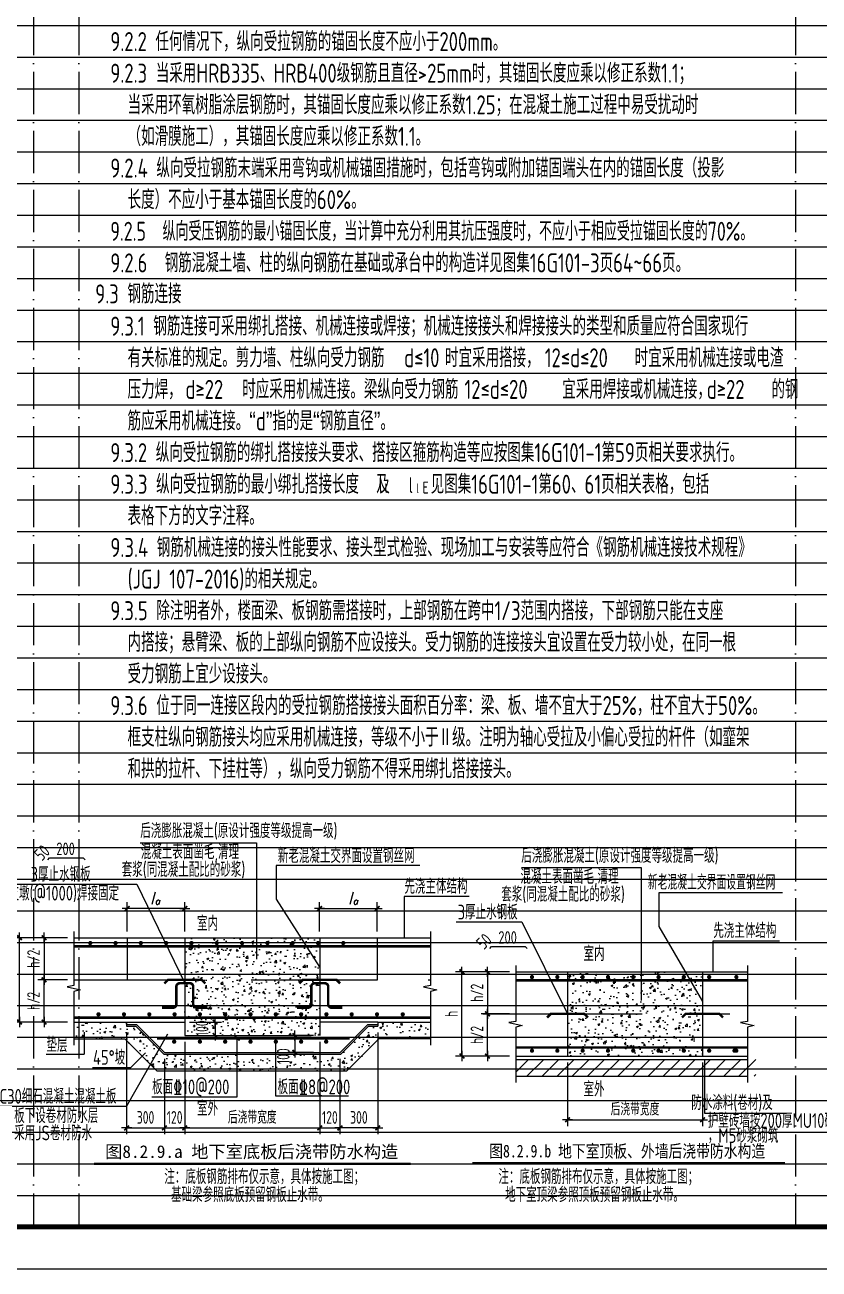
# Model space of a CAD drawing. Extents: x -655480 to 203344, y -294099 to 287156.
# Drawn here: x -587528 to -568696, y 166782 to 196295 of the extents above; entities that cross this region are included whole.
import ezdxf
from ezdxf.enums import TextEntityAlignment as Align

# ---------------------------------------------------------------- set-up
doc = ezdxf.new("R2010")
doc.units = 0
doc.header["$LTSCALE"] = 1000
for name, pattern in [('D1', [14, 10, -2, 0, -2]), ('D3轴线点划线', [18.5, 12, -3, 0.5, -3]), ('H3普通虚线', [4.2, 3, -1.2])]:
    doc.linetypes.add(name, pattern=pattern)
doc.layers.get('0').update_dxf_attribs({"linetype": 'CONTINUOUS'})
doc.layers.get('DEFPOINTS').update_dxf_attribs({"linetype": 'CONTINUOUS'})
for name, color, linetype in [('C-SHET-TTLB', 11, 'CONTINUOUS'), ('S-DETL-AXIS', 8, 'D3轴线点划线'), ('S-DETL-DIM', 151, 'CONTINUOUS'), ('S-DETL-HATCH', 253, 'CONTINUOUS'), ('S-DETL-LINE1', 2, 'CONTINUOUS'), ('S-DETL-RBAR', 1, 'CONTINUOUS'), ('S-DETL-TEXT', 7, 'CONTINUOUS')]:
    doc.layers.add(name, color=color, linetype=linetype)
doc.layers.add('S-1-TEXT', color=7, linetype='CONTINUOUS', lineweight=18)
doc.layers.add('S-1-修改', color=23, linetype='CONTINUOUS', lineweight=18)
doc.styles.add('ita', font='italic.shx', dxfattribs={"width": 0.9, "bigfont": 'tssdchn.shx'})
doc.styles.add('TS', font='tssdeng.shx', dxfattribs={"width": 0.7, "bigfont": 'tssdchn.shx'})
doc.styles.add('华文行楷', font='tssdeng.shx', dxfattribs={"width": 0.75, "height": 350, "bigfont": 'hztxt.shx'})
doc.styles.add('黑体', font='simhei.ttf')
doc.dimstyles.new('DIM25', dxfattribs={"dimtxt": 300, "dimasz": 0.8, "dimexe": 150, "dimexo": 150, "dimgap": 100, "dimtad": 1, "dimdec": 0, "dimlfac": 0.25, "dimrnd": 1, "dimzin": 0, "dimdsep": 46, "dimtxsty": 'TS', "dimblk": '_DIMX', "dimcen": 0, "dimclrd": 256, "dimclre": 256, "dimclrt": 43, "dimadec": 1, "dimazin": 0, "dimtfac": 1, "dimtdec": 0, "dimtix": 1, "dimtmove": 2, "dimatfit": 3, "dimldrblk": 'ARCHTICK', "dimfxl": 1, "dimtolj": 1, "dimtzin": 1, "dimarcsym": 0})
pattern_1 = [(50, (-2235059.15, 40239.1), (455.46167, -39.84771), [47.625, -523.875]), (355, (-2235059.15, 40239.1), (-88.10706, 477.64161), [38.1, -419.1]), (100.451, (-2235021.2, 40235.8), (367.35625, 437.79172), [40.475, -445.225]), (46.1842, (-2235059.15, 40366.1), (677.6976, -105.10582), [71.4375, -785.8125]), (96.6356, (-2235002.7, 40357.36), (593.51059, 618.5639), [60.7125, -667.8375]), (351.184, (-2235059.15, 40366.1), (593.5115, 618.5628), [57.15, -628.65]), (21, (-2234995.65, 40334.37), (379.0372, -255.6638), [47.625, -523.875]), (326, (-2234995.65, 40334.37), (154.50507, 460.46992), [38.1, -419.1]), (71.4514, (-2234964.06, 40313.06), (533.54123, 204.80714), [40.475, -445.225]), (37.5, (-2235059.15, 40239.12), (7.721508, 211.387597), [0, -414.02, 0, -425.45, 0, -420.6875]), (7.5, (-2235059.15, 40239.12), (167.049156, 250.451437), [0, -242.57, 0, -404.495, 0, -160.3375]), (327.5, (-2235200.75, 40239.12), (338.976488, -14.32186), [0, -158.75, 0, -495.3, 0, -657.225]), (317.5, (-2235264.25, 40239.12), (370.322953, 63.56623), [0, -206.375, 0, -328.93, 0, -466.725])]

# ---------------------------------------------------------------- blocks, each defined once
blk = doc.blocks.new('_DIMX')
blk.add_line((-150, 0), (150, 0))
at = {"const_width": 50}
blk.add_lwpolyline([(-70, -70), (70, 70)], dxfattribs=at)
blk = doc.blocks.new('*D452')
at = {"layer": 'DEFPOINTS', "color": 0, "transparency": 16777216}
for p in [(-577165, 173836), (-575890, 173836), (-575890, 171836)]:
    blk.add_point(p, dxfattribs=at)
at = {"layer": 'S-DETL-DIM', "lineweight": -2, "transparency": 16777216}
for p, q in [((-576040, 173836), (-577315, 173836)), ((-577165, 171837), (-577165, 173835)), ((-576040, 171836), (-577315, 171836))]:
    blk.add_line(p, q, dxfattribs=at)
at = {"layer": 'S-DETL-DIM', "lineweight": -2, "transparency": 16777216, "xscale": 0.8, "yscale": 0.8, "zscale": 0.8}
for p, rotation in [((-577165, 173836), 90), ((-577165, 171836), 270)]:
    blk.add_blockref('_DIMX', p, dxfattribs=dict(at, rotation=rotation))
at = {"layer": 'S-DETL-DIM', "color": 43, "transparency": 16777216, "insert": (-577415, 172836), "char_height": 300, "attachment_point": 5, "rotation": 90, "style": 'TS'}
blk.add_mtext('\\A1;h', dxfattribs=at)
blk = doc.blocks.new('_ArchTick')
at = {"color": 0, "linetype": 'ByBlock', "const_width": 0.15}
blk.add_lwpolyline([(-0.5, -0.5), (0.5, 0.5)], dxfattribs=at)
blk = doc.blocks.new('*D453')
at = {"layer": 'DEFPOINTS', "color": 0, "transparency": 16777216}
for p in [(-574661, 171836), (-571461, 171836), (-571461, 170325)]:
    blk.add_point(p, dxfattribs=at)
at = {"layer": 'S-DETL-DIM', "lineweight": -2, "transparency": 16777216}
for p, q in [((-574661, 171686), (-574661, 170175)), ((-571461, 171686), (-571461, 170175)), ((-574660, 170325), (-571462, 170325))]:
    blk.add_line(p, q, dxfattribs=at)
at = {"layer": 'S-DETL-DIM', "lineweight": -2, "transparency": 16777216, "xscale": 0.8, "yscale": 0.8, "zscale": 0.8, "rotation": 180}
blk.add_blockref('_DIMX', (-574661, 170325), dxfattribs=at)
at = {"layer": 'S-DETL-DIM', "lineweight": -2, "transparency": 16777216, "xscale": 0.8, "yscale": 0.8, "zscale": 0.8}
blk.add_blockref('_DIMX', (-571461, 170325), dxfattribs=at)
at = {"layer": 'S-DETL-DIM', "color": 43, "transparency": 16777216, "insert": (-573061, 170575), "char_height": 300, "attachment_point": 5, "style": 'TS'}
blk.add_mtext('\\A1;后浇带宽度', dxfattribs=at)
blk = doc.blocks.new('*D454')
at = {"layer": 'DEFPOINTS', "color": 0, "transparency": 16777216}
for p in [(-575890, 173836), (-576559, 172836), (-575890, 172836)]:
    blk.add_point(p, dxfattribs=at)
at = {"layer": 'S-DETL-DIM', "lineweight": -2, "transparency": 16777216}
for p, q in [((-576040, 173836), (-576709, 173836)), ((-576559, 173835), (-576559, 172837)), ((-576040, 172836), (-576709, 172836))]:
    blk.add_line(p, q, dxfattribs=at)
at = {"layer": 'S-DETL-DIM', "lineweight": -2, "transparency": 16777216, "xscale": 0.8, "yscale": 0.8, "zscale": 0.8}
for p, rotation in [((-576559, 173836), 90), ((-576559, 172836), 270)]:
    blk.add_blockref('_DIMX', p, dxfattribs=dict(at, rotation=rotation))
at = {"layer": 'S-DETL-DIM', "color": 43, "transparency": 16777216, "insert": (-576809, 173336), "char_height": 300, "attachment_point": 5, "rotation": 90, "style": 'TS'}
blk.add_mtext('\\A1;h/2', dxfattribs=at)
blk = doc.blocks.new('*D455')
at = {"layer": 'DEFPOINTS', "color": 0, "transparency": 16777216}
for p in [(-576559, 172836), (-575890, 172836), (-575890, 171836)]:
    blk.add_point(p, dxfattribs=at)
at = {"layer": 'S-DETL-DIM', "lineweight": -2, "transparency": 16777216}
for p, q in [((-576040, 172836), (-576709, 172836)), ((-576559, 171837), (-576559, 172835)), ((-576040, 171836), (-576709, 171836))]:
    blk.add_line(p, q, dxfattribs=at)
at = {"layer": 'S-DETL-DIM', "lineweight": -2, "transparency": 16777216, "xscale": 0.8, "yscale": 0.8, "zscale": 0.8}
for p, rotation in [((-576559, 172836), 90), ((-576559, 171836), 270)]:
    blk.add_blockref('_DIMX', p, dxfattribs=dict(at, rotation=rotation))
at = {"layer": 'S-DETL-DIM', "color": 43, "transparency": 16777216, "insert": (-576809, 172336), "char_height": 300, "attachment_point": 5, "rotation": 90, "style": 'TS'}
blk.add_mtext('\\A1;h/2', dxfattribs=at)
blk = doc.blocks.new('*D456')
at = {"layer": 'DEFPOINTS', "color": 0, "transparency": 16777216}
for p in [(-579159, 172543), (-580058, 171923), (-580058, 170131)]:
    blk.add_point(p, dxfattribs=at)
at = {"layer": 'S-DETL-DIM', "lineweight": -2, "transparency": 16777216}
for p, q in [((-579159, 172393), (-579159, 169981)), ((-580058, 171773), (-580058, 169981)), ((-579160, 170131), (-580057, 170131))]:
    blk.add_line(p, q, dxfattribs=at)
at = {"layer": 'S-DETL-DIM', "lineweight": -2, "transparency": 16777216, "xscale": 0.8, "yscale": 0.8, "zscale": 0.8, "rotation": 180}
blk.add_blockref('_DIMX', (-580058, 170131), dxfattribs=at)
at = {"layer": 'S-DETL-DIM', "lineweight": -2, "transparency": 16777216, "xscale": 0.8, "yscale": 0.8, "zscale": 0.8}
blk.add_blockref('_DIMX', (-579159, 170131), dxfattribs=at)
at = {"layer": 'S-DETL-DIM', "color": 43, "transparency": 16777216, "insert": (-579608, 170381), "char_height": 300, "attachment_point": 5, "style": 'TS'}
blk.add_mtext('\\A1;300', dxfattribs=at)
blk = doc.blocks.new('*D457')
at = {"layer": 'DEFPOINTS', "color": 0, "transparency": 16777216}
for p in [(-579174, 175338), (-580542, 174643), (-579174, 174643)]:
    blk.add_point(p, dxfattribs=at)
at = {"layer": 'S-DETL-DIM', "lineweight": -2, "transparency": 16777216}
for p, q in [((-580542, 174793), (-580542, 175488)), ((-580541, 175338), (-579175, 175338)), ((-579174, 174793), (-579174, 175488))]:
    blk.add_line(p, q, dxfattribs=at)
at = {"layer": 'S-DETL-DIM', "lineweight": -2, "transparency": 16777216, "xscale": 0.8, "yscale": 0.8, "zscale": 0.8, "rotation": 180}
blk.add_blockref('_DIMX', (-580542, 175338), dxfattribs=at)
at = {"layer": 'S-DETL-DIM', "lineweight": -2, "transparency": 16777216, "xscale": 0.8, "yscale": 0.8, "zscale": 0.8}
blk.add_blockref('_DIMX', (-579174, 175338), dxfattribs=at)
blk = doc.blocks.new('*D458')
at = {"layer": 'DEFPOINTS', "color": 0, "transparency": 16777216}
for p in [(-585116, 172543), (-584218, 171923), (-584218, 170131)]:
    blk.add_point(p, dxfattribs=at)
at = {"layer": 'S-DETL-DIM', "lineweight": -2, "transparency": 16777216}
for p, q in [((-585116, 172393), (-585116, 169981)), ((-584218, 171773), (-584218, 169981)), ((-585116, 170131), (-584219, 170131))]:
    blk.add_line(p, q, dxfattribs=at)
at = {"layer": 'S-DETL-DIM', "lineweight": -2, "transparency": 16777216, "xscale": 0.8, "yscale": 0.8, "zscale": 0.8, "rotation": 180}
blk.add_blockref('_DIMX', (-585116, 170131), dxfattribs=at)
at = {"layer": 'S-DETL-DIM', "lineweight": -2, "transparency": 16777216, "xscale": 0.8, "yscale": 0.8, "zscale": 0.8}
blk.add_blockref('_DIMX', (-584218, 170131), dxfattribs=at)
at = {"layer": 'S-DETL-DIM', "color": 43, "transparency": 16777216, "insert": (-584667, 170381), "char_height": 300, "attachment_point": 5, "style": 'TS'}
blk.add_mtext('\\A1;300', dxfattribs=at)
blk = doc.blocks.new('*D459')
at = {"layer": 'DEFPOINTS', "color": 0, "transparency": 16777216}
for p in [(-583736, 172643), (-583736, 172323), (-583016, 172323)]:
    blk.add_point(p, dxfattribs=at)
at = {"layer": 'S-DETL-DIM', "lineweight": -2, "transparency": 16777216}
for p, q in [((-583586, 172643), (-582866, 172643)), ((-583016, 172642), (-583016, 172324)), ((-583586, 172323), (-582866, 172323))]:
    blk.add_line(p, q, dxfattribs=at)
at = {"layer": 'S-DETL-DIM', "lineweight": -2, "transparency": 16777216, "xscale": 0.8, "yscale": 0.8, "zscale": 0.8}
for p, rotation in [((-583016, 172643), 90), ((-583016, 172323), 270)]:
    blk.add_blockref('_DIMX', p, dxfattribs=dict(at, rotation=rotation))
at = {"layer": 'S-DETL-DIM', "color": 43, "transparency": 16777216, "insert": (-583326, 172494), "char_height": 300, "attachment_point": 5, "rotation": 90, "style": 'TS'}
blk.add_mtext('\\A1;100', dxfattribs=at)
blk = doc.blocks.new('*D460')
at = {"layer": 'DEFPOINTS', "color": 0, "transparency": 16777216}
for p in [(-587655, 174643), (-586365, 174643), (-586365, 172643)]:
    blk.add_point(p, dxfattribs=at)
at = {"layer": 'S-DETL-DIM', "lineweight": -2, "transparency": 16777216}
for p, q in [((-586515, 174643), (-587805, 174643)), ((-587655, 172644), (-587655, 174642)), ((-586515, 172643), (-587805, 172643))]:
    blk.add_line(p, q, dxfattribs=at)
at = {"layer": 'S-DETL-DIM', "lineweight": -2, "transparency": 16777216, "xscale": 0.8, "yscale": 0.8, "zscale": 0.8}
for p, rotation in [((-587655, 174643), 90), ((-587655, 172643), 270)]:
    blk.add_blockref('_DIMX', p, dxfattribs=dict(at, rotation=rotation))
at = {"layer": 'S-DETL-DIM', "color": 43, "transparency": 16777216, "insert": (-587905, 173643), "char_height": 300, "attachment_point": 5, "rotation": 90, "style": 'TS'}
blk.add_mtext('\\A1;底板厚h', dxfattribs=at)
blk = doc.blocks.new('*D461')
at = {"layer": 'DEFPOINTS', "color": 0, "transparency": 16777216}
for p in [(-583736, 172323), (-580536, 172323), (-580536, 170131)]:
    blk.add_point(p, dxfattribs=at)
at = {"layer": 'S-DETL-DIM', "lineweight": -2, "transparency": 16777216}
for p, q in [((-583736, 172173), (-583736, 169981)), ((-580536, 172173), (-580536, 169981)), ((-583736, 170131), (-580537, 170131))]:
    blk.add_line(p, q, dxfattribs=at)
at = {"layer": 'S-DETL-DIM', "lineweight": -2, "transparency": 16777216, "xscale": 0.8, "yscale": 0.8, "zscale": 0.8, "rotation": 180}
blk.add_blockref('_DIMX', (-583736, 170131), dxfattribs=at)
at = {"layer": 'S-DETL-DIM', "lineweight": -2, "transparency": 16777216, "xscale": 0.8, "yscale": 0.8, "zscale": 0.8}
blk.add_blockref('_DIMX', (-580536, 170131), dxfattribs=at)
at = {"layer": 'S-DETL-DIM', "color": 43, "transparency": 16777216, "insert": (-582136, 170381), "char_height": 300, "attachment_point": 5, "style": 'TS'}
blk.add_mtext('\\A1;后浇带宽度', dxfattribs=at)
blk = doc.blocks.new('*D462')
at = {"layer": 'DEFPOINTS', "color": 0, "transparency": 16777216}
for p in [(-586365, 174643), (-587074, 173643), (-586365, 173643)]:
    blk.add_point(p, dxfattribs=at)
at = {"layer": 'S-DETL-DIM', "lineweight": -2, "transparency": 16777216}
for p, q in [((-586515, 174643), (-587224, 174643)), ((-587074, 174642), (-587074, 173644)), ((-586515, 173643), (-587224, 173643))]:
    blk.add_line(p, q, dxfattribs=at)
at = {"layer": 'S-DETL-DIM', "lineweight": -2, "transparency": 16777216, "xscale": 0.8, "yscale": 0.8, "zscale": 0.8}
for p, rotation in [((-587074, 174643), 90), ((-587074, 173643), 270)]:
    blk.add_blockref('_DIMX', p, dxfattribs=dict(at, rotation=rotation))
at = {"layer": 'S-DETL-DIM', "color": 43, "transparency": 16777216, "insert": (-587324, 174143), "char_height": 300, "attachment_point": 5, "rotation": 90, "style": 'TS'}
blk.add_mtext('\\A1;h/2', dxfattribs=at)
blk = doc.blocks.new('*D463')
at = {"layer": 'DEFPOINTS', "color": 0, "transparency": 16777216}
for p in [(-587074, 173643), (-586365, 173643), (-586365, 172643)]:
    blk.add_point(p, dxfattribs=at)
at = {"layer": 'S-DETL-DIM', "lineweight": -2, "transparency": 16777216}
for p, q in [((-586515, 173643), (-587224, 173643)), ((-587074, 172644), (-587074, 173642)), ((-586515, 172643), (-587224, 172643))]:
    blk.add_line(p, q, dxfattribs=at)
at = {"layer": 'S-DETL-DIM', "lineweight": -2, "transparency": 16777216, "xscale": 0.8, "yscale": 0.8, "zscale": 0.8}
for p, rotation in [((-587074, 173643), 90), ((-587074, 172643), 270)]:
    blk.add_blockref('_DIMX', p, dxfattribs=dict(at, rotation=rotation))
at = {"layer": 'S-DETL-DIM', "color": 43, "transparency": 16777216, "insert": (-587324, 173143), "char_height": 300, "attachment_point": 5, "rotation": 90, "style": 'TS'}
blk.add_mtext('\\A1;h/2', dxfattribs=at)
blk = doc.blocks.new('*D464')
at = {"layer": 'DEFPOINTS', "color": 0, "transparency": 16777216}
for p in [(-585104, 175338), (-585104, 174643), (-583736, 174643)]:
    blk.add_point(p, dxfattribs=at)
at = {"layer": 'S-DETL-DIM', "lineweight": -2, "transparency": 16777216}
for p, q in [((-585104, 174793), (-585104, 175488)), ((-583737, 175338), (-585103, 175338)), ((-583736, 174793), (-583736, 175488))]:
    blk.add_line(p, q, dxfattribs=at)
at = {"layer": 'S-DETL-DIM', "lineweight": -2, "transparency": 16777216, "xscale": 0.8, "yscale": 0.8, "zscale": 0.8, "rotation": 180}
blk.add_blockref('_DIMX', (-585104, 175338), dxfattribs=at)
at = {"layer": 'S-DETL-DIM', "lineweight": -2, "transparency": 16777216, "xscale": 0.8, "yscale": 0.8, "zscale": 0.8}
blk.add_blockref('_DIMX', (-583736, 175338), dxfattribs=at)
blk = doc.blocks.new('*D470')
at = {"layer": 'DEFPOINTS', "color": 0, "transparency": 16777216}
for p in [(-580536, 172323), (-581126, 171923), (-580536, 171923)]:
    blk.add_point(p, dxfattribs=at)
at = {"layer": 'S-DETL-DIM', "lineweight": -2, "transparency": 16777216}
for p, q in [((-580686, 172323), (-581276, 172323)), ((-581126, 172322), (-581126, 171924)), ((-580686, 171923), (-581276, 171923))]:
    blk.add_line(p, q, dxfattribs=at)
at = {"layer": 'S-DETL-DIM', "lineweight": -2, "transparency": 16777216, "xscale": 0.8, "yscale": 0.8, "zscale": 0.8}
for p, rotation in [((-581126, 172323), 90), ((-581126, 171923), 270)]:
    blk.add_blockref('_DIMX', p, dxfattribs=dict(at, rotation=rotation))
at = {"layer": 'S-DETL-DIM', "color": 43, "transparency": 16777216, "insert": (-581401, 171833), "char_height": 300, "attachment_point": 5, "rotation": 90, "style": 'TS'}
blk.add_mtext('\\A1;100', dxfattribs=at)
blk = doc.blocks.new('*D465')
at = {"layer": 'DEFPOINTS', "color": 0, "transparency": 16777216}
for p in [(-584218, 171483), (-583736, 171483), (-583736, 170131)]:
    blk.add_point(p, dxfattribs=at)
at = {"layer": 'S-DETL-DIM', "lineweight": -2, "transparency": 16777216}
for p, q in [((-584218, 171333), (-584218, 169981)), ((-583736, 171333), (-583736, 169981)), ((-584219, 170131), (-584220, 170131)), ((-584218, 170131), (-583736, 170131)), ((-583736, 170131), (-583735, 170131))]:
    blk.add_line(p, q, dxfattribs=at)
at = {"layer": 'S-DETL-DIM', "lineweight": -2, "transparency": 16777216, "xscale": 0.8, "yscale": 0.8, "zscale": 0.8}
blk.add_blockref('_DIMX', (-584218, 170131), dxfattribs=at)
at = {"layer": 'S-DETL-DIM', "lineweight": -2, "transparency": 16777216, "xscale": 0.8, "yscale": 0.8, "zscale": 0.8, "rotation": 180}
blk.add_blockref('_DIMX', (-583736, 170131), dxfattribs=at)
at = {"layer": 'S-DETL-DIM', "color": 43, "transparency": 16777216, "insert": (-583977, 170381), "char_height": 300, "attachment_point": 5, "style": 'TS'}
blk.add_mtext('\\A1;120', dxfattribs=at)
blk = doc.blocks.new('*D466')
at = {"layer": 'DEFPOINTS', "color": 0, "transparency": 16777216}
for p in [(-580536, 171483), (-580058, 171483), (-580058, 170131)]:
    blk.add_point(p, dxfattribs=at)
at = {"layer": 'S-DETL-DIM', "lineweight": -2, "transparency": 16777216}
for p, q in [((-580536, 171333), (-580536, 169981)), ((-580058, 171333), (-580058, 169981)), ((-580537, 170131), (-580538, 170131)), ((-580536, 170131), (-580058, 170131)), ((-580057, 170131), (-580056, 170131))]:
    blk.add_line(p, q, dxfattribs=at)
at = {"layer": 'S-DETL-DIM', "lineweight": -2, "transparency": 16777216, "xscale": 0.8, "yscale": 0.8, "zscale": 0.8}
blk.add_blockref('_DIMX', (-580536, 170131), dxfattribs=at)
at = {"layer": 'S-DETL-DIM', "lineweight": -2, "transparency": 16777216, "xscale": 0.8, "yscale": 0.8, "zscale": 0.8, "rotation": 180}
blk.add_blockref('_DIMX', (-580058, 170131), dxfattribs=at)
at = {"layer": 'S-DETL-DIM', "color": 43, "transparency": 16777216, "insert": (-580297, 170381), "char_height": 300, "attachment_point": 5, "style": 'TS'}
blk.add_mtext('\\A1;120', dxfattribs=at)

msp = doc.modelspace()

# ---------------------------------------------------------------- hatches: boundary and pattern name
at = {"layer": 'S-DETL-HATCH'}
h = msp.add_hatch(dxfattribs=at)
h.set_pattern_fill('AR-CONC', color=256, scale=2.5, style=0)
h.set_pattern_definition(pattern_1)
h.paths.add_polyline_path([(-582488.88, 174523.07), (-582488.88, 174643.07), (-583736.36, 174643.07), (-583736.36, 174523.07)])
h.paths.add_polyline_path([(-582488.88, 174383.07), (-582488.88, 174523.07), (-583736.36, 174523.07), (-583736.36, 174383.07)])
h.paths.add_polyline_path([(-583353.14, 174462.25, -1), (-583403.14, 174462.25, -1)], flags=16)
h.paths.add_polyline_path([(-582803.14, 174462.25, -1), (-582753.14, 174462.25, -1)], flags=16)
h.paths.add_polyline_path([(-582488.88, 174643.07), (-582488.88, 174523.07), (-580876.6, 174523.07), (-580946.24, 174643.07)])
h.paths.add_polyline_path([(-580795.34, 174383.07), (-580876.6, 174523.07), (-582488.88, 174523.07), (-582488.88, 174383.07)])
h.paths.add_polyline_path([(-582153.14, 174462.25, -1), (-582203.14, 174462.25, -1)], flags=16)
h.paths.add_polyline_path([(-581603.14, 174462.25, -1), (-581553.14, 174462.25, -1)], flags=16)
h.paths.add_polyline_path([(-581003.14, 174462.25, -1), (-580953.14, 174462.25, -1)], flags=16)
h.paths.add_polyline_path([(-580536.36, 174523.07), (-580536.36, 174643.07), (-580946.24, 174643.07), (-580876.6, 174523.07)])
h.paths.add_polyline_path([(-580536.36, 174383.07), (-580536.36, 174523.07), (-580876.6, 174523.07), (-580795.34, 174383.07)])
h.paths.add_polyline_path([(-580795.34, 174383.07), (-580536.36, 173936.85), (-580536.36, 174383.07)], flags=16)
h.paths.add_polyline_path([(-580795.34, 174383.07), (-583736.36, 174383.07), (-583736.36, 173643.07), (-580536.36, 173643.07), (-580536.36, 173936.85)])
h.paths.add_polyline_path([(-583736.36, 173643.07), (-583736.36, 172903.07), (-580536.36, 172903.07), (-580536.36, 173643.07)])
h.paths.add_polyline_path([(-580536.36, 172763.07), (-580536.36, 172903.07), (-583736.36, 172903.07), (-583736.36, 172763.07)])
h.paths.add_polyline_path([(-582803.14, 172826.36, -1), (-582753.14, 172826.36, -1)], flags=16)
h.paths.add_polyline_path([(-583353.14, 172826.36, -1), (-583403.14, 172826.36, -1)], flags=16)
h.paths.add_polyline_path([(-582203.14, 172826.36, -1), (-582153.14, 172826.36, -1)], flags=16)
h.paths.add_polyline_path([(-581603.14, 172826.36, -1), (-581553.14, 172826.36, -1)], flags=16)
h.paths.add_polyline_path([(-581003.14, 172826.36, -1), (-580953.14, 172826.36, -1)], flags=16)
h.paths.add_polyline_path([(-580536.36, 172323.07), (-580536.36, 172763.07), (-583736.36, 172763.07), (-583736.36, 172323.07)])
h = msp.add_hatch(dxfattribs=at)
h.set_pattern_fill('AR-CONC', color=256, scale=2.5, style=0)
h.set_pattern_definition([(50, (-2238786.62, 40110.36), (455.46167, -39.84771), [47.625, -523.875]), (355, (-2238786.6, 40110.36), (-88.10706, 477.64161), [38.1, -419.1]), (100.451, (-2238748.67, 40107.04), (367.35625, 437.79172), [40.475, -445.225]), (46.1842, (-2238786.6, 40237.36), (677.6976, -105.10582), [71.4375, -785.8125]), (96.6356, (-2238730.15, 40228.6), (593.51059, 618.5639), [60.7125, -667.8375]), (351.184, (-2238786.6, 40237.36), (593.5115, 618.5628), [57.15, -628.65]), (21, (-2238723.12, 40205.6), (379.0372, -255.6638), [47.625, -523.875]), (326, (-2238723.1, 40205.6), (154.50507, 460.46992), [38.1, -419.1]), (71.4514, (-2238691.54, 40184.3), (533.54123, 204.80714), [40.475, -445.225]), (37.5, (-2238786.62, 40110.36), (7.721508, 211.387597), [0, -414.02, 0, -425.45, 0, -420.6875]), (7.5, (-2238786.62, 40110.36), (167.049156, 250.451437), [0, -242.57, 0, -404.495, 0, -160.3375]), (327.5, (-2238928.23, 40110.36), (338.976488, -14.32186), [0, -158.75, 0, -495.3, 0, -657.225]), (317.5, (-2238991.73, 40110.36), (370.322953, 63.56623), [0, -206.375, 0, -328.93, 0, -466.725])])
h.paths.add_polyline_path([(-574600.93, 172956.22), (-574600.93, 172836.22), (-571520.93, 172836.22), (-571520.93, 172956.22), (-571460.93, 172956.22), (-571460.93, 173576.22), (-574660.93, 173576.22), (-574660.93, 172956.22)])
h.paths.add_polyline_path([(-574600.93, 172836.22), (-574600.93, 172716.22), (-574660.93, 172716.22), (-574660.93, 172096.22), (-571460.93, 172096.22), (-571460.93, 172716.22), (-571520.93, 172716.22), (-571520.93, 172836.22)])
h.paths.add_polyline_path([(-571460.93, 171956.22), (-571460.93, 172096.22), (-574660.93, 172096.22), (-574660.93, 171956.22)])
h.paths.add_polyline_path([(-573727.71, 172019.52, -1), (-573677.71, 172019.52, -1)], flags=16)
h.paths.add_polyline_path([(-574277.71, 172019.52, -1), (-574327.71, 172019.52, -1)], flags=16)
h.paths.add_polyline_path([(-573127.71, 172019.52, -1), (-573077.71, 172019.52, -1)], flags=16)
h.paths.add_polyline_path([(-572527.71, 172019.52, -1), (-572477.71, 172019.52, -1)], flags=16)
h.paths.add_polyline_path([(-571927.71, 172019.52, -1), (-571877.71, 172019.52, -1)], flags=16)
h.paths.add_polyline_path([(-574660.93, 171956.22), (-574660.93, 171836.22), (-571460.93, 171836.22), (-571460.93, 171956.22)])
h.paths.add_polyline_path([(-574660.93, 173716.22), (-574660.93, 173576.22), (-571460.93, 173576.22), (-571460.93, 173716.22)])
h.paths.add_polyline_path([(-573077.71, 173655.41, -1), (-573127.71, 173655.41, -1)], flags=16)
h.paths.add_polyline_path([(-572527.71, 173655.41, -1), (-572477.71, 173655.41, -1)], flags=16)
h.paths.add_polyline_path([(-573677.71, 173655.41, -1), (-573727.71, 173655.41, -1)], flags=16)
h.paths.add_polyline_path([(-571927.71, 173655.41, -1), (-571877.71, 173655.41, -1)], flags=16)
h.paths.add_polyline_path([(-574277.71, 173655.41, -1), (-574327.71, 173655.41, -1)], flags=16)
h.paths.add_polyline_path([(-571460.93, 173716.22), (-571460.93, 173836.22), (-574660.93, 173836.22), (-574660.93, 173716.22)])
h = msp.add_hatch(dxfattribs=at)
h.set_pattern_fill('AR-CONC', color=256, scale=2.5, style=0)
h.set_pattern_definition(pattern_1)
h.paths.add_polyline_path([(-584708.45, 171791.16), (-584456.87, 172105.26), (-584894.67, 172543.07), (-585116.36, 172543.07), (-585116.36, 172643.07), (-586364.69, 172643.07), (-586364.69, 172243.07), (-585160.36, 172243.07)])
h.paths.add_polyline_path([(-584234.67, 171883.07), (-584456.87, 172105.26), (-584708.45, 171791.16), (-584400.36, 171483.07), (-579892.36, 171483.07), (-579132.36, 172243.07), (-577913.26, 172243.07), (-577913.26, 172643.07), (-579158.73, 172643.07), (-579158.73, 172543.07), (-579378.04, 172543.07), (-580038.04, 171883.07)])
h = msp.add_hatch(dxfattribs=at)
h.set_pattern_fill('ANSI31', color=256, scale=80, style=0)
h.set_pattern_definition([(45, (-1646226.85, 308419), (-179.60512, 179.60512), [])])
h.paths.add_polyline_path([(-570192.18, 171356.22), (-570192.18, 171756.22), (-575159.49, 171756.22), (-575344.14, 171356.22)])
h.paths.add_polyline_path([(-575890.26, 171756.22), (-575890.26, 171356.22), (-575344.14, 171356.22), (-575159.49, 171756.22)])

# ---------------------------------------------------------------- linework, layer by layer
at = {"layer": 'C-SHET-TTLB'}
msp.add_lwpolyline([(-541407.71, 226182.28), (-541407.71, 166782.28), (-625507.71, 166782.28), (-625507.71, 226182.28)], close=True, dxfattribs=at)
at = {"layer": 'C-SHET-TTLB', "const_width": 120}
msp.add_lwpolyline([(-623667.71, 225182.28), (-542407.71, 225182.28), (-542407.71, 167782.28), (-623667.71, 167782.28)], close=True, dxfattribs=at)
at = {"layer": 'DEFPOINTS', "color": 252, "linetype": 'D1', "ltscale": 0.1}
for p, q in [((-587323.71, 221782.28), (-587323.71, 167782.28)), ((-586251.71, 221782.28), (-586251.71, 167782.28)), ((-569251.71, 221782.28), (-569251.71, 167782.28))]:
    msp.add_line(p, q, dxfattribs=at)
at = {"layer": 'DEFPOINTS', "color": 252}
for p, q in [((-623667.71, 196282.28), (-549407.71, 196282.28)), ((-623667.71, 195532.28), (-549407.71, 195532.28)), ((-623667.71, 194782.28), (-549407.71, 194782.28)), ((-623667.71, 194032.28), (-549407.71, 194032.28)), ((-623667.71, 193282.28), (-549407.71, 193282.28)), ((-623667.71, 192532.28), (-549407.71, 192532.28)), ((-623667.71, 191782.28), (-549407.71, 191782.28)), ((-623667.71, 191032.28), (-549407.71, 191032.28)), ((-623667.71, 190282.28), (-549407.71, 190282.28)), ((-623667.71, 189532.28), (-549407.71, 189532.28)), ((-623667.71, 188782.28), (-549407.71, 188782.28)), ((-623667.71, 188032.28), (-549407.71, 188032.28)), ((-623667.71, 187282.28), (-549407.71, 187282.28)), ((-623667.71, 186532.28), (-549407.71, 186532.28)), ((-623667.71, 185782.28), (-549407.71, 185782.28)), ((-623667.71, 185032.28), (-549407.71, 185032.28)), ((-623667.71, 184282.28), (-549407.71, 184282.28)), ((-623667.71, 183532.28), (-549407.71, 183532.28)), ((-623667.71, 182782.28), (-549407.71, 182782.28)), ((-623667.71, 182032.28), (-549407.71, 182032.28)), ((-623667.71, 181282.28), (-549407.71, 181282.28)), ((-623667.71, 180532.28), (-549407.71, 180532.28)), ((-623667.71, 179782.28), (-549407.71, 179782.28)), ((-623667.71, 179032.28), (-549407.71, 179032.28)), ((-623667.71, 178282.28), (-549407.71, 178282.28)), ((-623667.71, 177532.28), (-549407.71, 177532.28)), ((-623667.71, 176782.28), (-549407.71, 176782.28)), ((-623667.71, 176032.28), (-549407.71, 176032.28)), ((-623667.71, 175282.28), (-549407.71, 175282.28)), ((-623667.71, 174532.28), (-549407.71, 174532.28)), ((-623667.71, 173782.28), (-549407.71, 173782.28)), ((-623667.71, 173032.28), (-549407.71, 173032.28)), ((-623667.71, 172282.28), (-549407.71, 172282.28)), ((-623667.71, 171532.28), (-549407.71, 171532.28)), ((-623667.71, 170782.28), (-549407.71, 170782.28)), ((-623667.71, 170032.28), (-549407.71, 170032.28)), ((-623667.71, 169282.28), (-549407.71, 169282.28)), ((-623667.71, 168532.28), (-549407.71, 168532.28))]:
    msp.add_line(p, q, dxfattribs=at)
at = {"layer": 'S-DETL-AXIS', "linetype": 'H3普通虚线'}
for p, q in [((-585104.21, 174643.07), (-585104.21, 173643.07)), ((-583736.36, 174643.07), (-583736.36, 172323.07)), ((-580536.36, 174643.07), (-580536.36, 172323.07)), ((-579173.73, 174643.07), (-579173.73, 173643.07)), ((-574660.93, 173836.22), (-574660.93, 171836.22)), ((-571460.93, 173836.22), (-571460.93, 171836.22)), ((-586364.69, 173643.07), (-577913.26, 173643.07)), ((-575890.26, 172836.22), (-570815.28, 172836.22)), ((-585116.36, 172643.07), (-583736.36, 172643.07)), ((-579158.73, 172643.07), (-580536.36, 172643.07)), ((-583736.36, 172323.07), (-580536.36, 172323.07))]:
    msp.add_line(p, q, dxfattribs=at)
at = {"layer": 'S-DETL-DIM'}
for p, q in [((-586364.69, 174793.07), (-586364.69, 173506.14)), ((-577913.26, 174793.07), (-577913.26, 173506.14)), ((-575890.26, 173986.22), (-575890.26, 172659.3)), ((-570394.79, 173986.22), (-570394.79, 172659.3)), ((-586364.69, 173506.14), (-586527.69, 173479.14)), ((-586527.69, 173479.14), (-586208.87, 173406.99)), ((-586208.87, 173406.99), (-586364.69, 173370.1)), ((-586364.69, 173370.1), (-586364.69, 172093.07)), ((-577913.26, 173506.14), (-578076.25, 173479.14)), ((-578076.25, 173479.14), (-577757.43, 173406.99)), ((-577757.43, 173406.99), (-577913.26, 173370.1)), ((-577913.26, 173370.1), (-577913.26, 172093.07)), ((-576670.61, 172836.22), (-575890.26, 172836.22)), ((-575890.26, 172659.3), (-576053.26, 172632.3)), ((-570394.79, 172659.3), (-570557.79, 172632.3)), ((-576053.26, 172632.3), (-575734.44, 172560.14)), ((-575734.44, 172560.14), (-575890.26, 172523.25)), ((-575890.26, 172523.25), (-575890.26, 171206.22)), ((-570557.79, 172632.3), (-570238.97, 172560.14)), ((-570238.97, 172560.14), (-570394.79, 172523.25)), ((-570394.79, 172523.25), (-570394.79, 171206.22))]:
    msp.add_line(p, q, dxfattribs=at)
at = {"layer": 'S-DETL-LINE1'}
for p, q in [((-586364.69, 174643.07), (-577913.26, 174643.07)), ((-575890.26, 173836.22), (-570394.79, 173836.22)), ((-586364.69, 172643.07), (-585116.36, 172643.07)), ((-585116.36, 172643.07), (-585116.36, 172543.07)), ((-585116.36, 172583.07), (-584878.1, 172583.07)), ((-585116.36, 172543.07), (-584894.67, 172543.07)), ((-584894.67, 172543.07), (-584234.67, 171883.07)), ((-584878.1, 172583.07), (-584218.1, 171923.07)), ((-579394.61, 172583.07), (-580054.61, 171923.07)), ((-579378.04, 172543.07), (-580038.04, 171883.07)), ((-579394.61, 172583.07), (-579158.73, 172583.07)), ((-579378.04, 172543.07), (-579158.73, 172543.07)), ((-579158.73, 172643.07), (-579158.73, 172543.07)), ((-579158.73, 172643.07), (-577913.26, 172643.07)), ((-586364.69, 172243.07), (-585160.36, 172243.07)), ((-585160.36, 172243.07), (-584400.36, 171483.07)), ((-579132.36, 172243.07), (-579892.36, 171483.07)), ((-577913.26, 172243.07), (-579132.36, 172243.07)), ((-584234.67, 171883.07), (-580038.04, 171883.07)), ((-584218.1, 171923.07), (-580054.61, 171923.07)), ((-575890.26, 171836.22), (-570394.79, 171836.22)), ((-584400.36, 171483.07), (-579892.36, 171483.07)), ((-575890.26, 171756.22), (-570394.79, 171756.22)), ((-575890.26, 171356.22), (-570394.79, 171356.22))]:
    msp.add_line(p, q, dxfattribs=at)
at = {"layer": 'S-DETL-RBAR', "color": 1}
for points in [[(-586987.46, 176492.93), (-586945.03, 176535.35), (-586145.03, 176535.35), (-586102.61, 176492.93)], [(-576506.27, 174390.41), (-576463.84, 174432.84), (-575663.84, 174432.84), (-575621.42, 174390.41)]]:
    msp.add_lwpolyline(points, dxfattribs=at)
at = {"layer": 'S-DETL-RBAR', "color": 1, "const_width": 60}
for points in [[(-586364.69, 174438.92), (-577913.26, 174438.92)], [(-584221.21, 173558.21), (-584136.36, 173643.07), (-583336.36, 173643.07), (-583251.5, 173558.21)], [(-583856.36, 173563.34), (-583616.36, 173563.34)], [(-581021.21, 173558.21), (-580936.36, 173643.07), (-580136.36, 173643.07), (-580051.5, 173558.21)], [(-580656.36, 173563.34), (-580416.36, 173563.34)], [(-575890.26, 173632.07), (-570394.79, 173632.07)], [(-583936.36, 173483.34), (-583936.36, 173063.07)], [(-583536.36, 173483.34), (-583536.36, 173063.07)], [(-580736.36, 173483.34), (-580736.36, 173063.07)], [(-580336.36, 173483.34), (-580336.36, 173063.07)], [(-584273.67, 172983.07), (-584016.36, 172983.07)], [(-583199.05, 172983.07), (-583456.36, 172983.07)], [(-581073.67, 172983.07), (-580816.36, 172983.07)], [(-579999.05, 172983.07), (-580256.36, 172983.07)], [(-586364.69, 172747.22), (-577913.26, 172747.22)], [(-575145.78, 172751.37), (-575060.93, 172836.22), (-574260.93, 172836.22), (-574176.07, 172751.37)], [(-571945.78, 172751.37), (-571860.93, 172836.22), (-571060.93, 172836.22), (-570976.07, 172751.37)], [(-584398.18, 172257.77), (-579824.65, 172257.77)], [(-575890.26, 172040.37), (-570394.79, 172040.37)]]:
    msp.add_lwpolyline(points, dxfattribs=at)
at = {"layer": 'S-DETL-RBAR', "color": 1, "const_width": 50}
for points in [[(-586003.14, 174516.36, 1), (-585953.14, 174516.36, 1)], [(-585403.14, 174516.36, 1), (-585353.14, 174516.36, 1)], [(-584803.14, 174516.36, 1), (-584753.14, 174516.36, 1)], [(-584203.14, 174516.36, 1), (-584153.14, 174516.36, 1)], [(-583603.14, 174516.36, 1), (-583553.14, 174516.36, 1)], [(-583003.14, 174516.36, 1), (-582953.14, 174516.36, 1)], [(-582403.14, 174516.36, 1), (-582353.14, 174516.36, 1)], [(-581803.14, 174516.36, 1), (-581753.14, 174516.36, 1)], [(-581203.14, 174516.36, 1), (-581153.14, 174516.36, 1)], [(-580603.14, 174516.36, 1), (-580553.14, 174516.36, 1)], [(-580003.14, 174516.36, 1), (-579953.14, 174516.36, 1)], [(-575528.71, 173709.52, 1), (-575478.71, 173709.52, 1)], [(-574927.71, 173709.52, 1), (-574877.71, 173709.52, 1)], [(-574327.71, 173709.52, 1), (-574277.71, 173709.52, 1)], [(-573727.71, 173709.52, 1), (-573677.71, 173709.52, 1)], [(-573127.71, 173709.52, 1), (-573077.71, 173709.52, 1)], [(-572527.71, 173709.52, 1), (-572477.71, 173709.52, 1)], [(-571927.71, 173709.52, 1), (-571877.71, 173709.52, 1)], [(-571327.71, 173709.52, 1), (-571277.71, 173709.52, 1)], [(-570682.07, 173709.52, 1), (-570632.07, 173709.52, 1)], [(-585808.4, 172826.36, 1), (-585758.4, 172826.36, 1)], [(-585203.14, 172826.36, 1), (-585153.14, 172826.36, 1)], [(-584603.14, 172826.36, 1), (-584553.14, 172826.36, 1)], [(-584003.14, 172826.36, 1), (-583953.14, 172826.36, 1)], [(-583403.14, 172826.36, 1), (-583353.14, 172826.36, 1)], [(-582803.14, 172826.36, 1), (-582753.14, 172826.36, 1)], [(-582203.14, 172826.36, 1), (-582153.14, 172826.36, 1)], [(-581603.14, 172826.36, 1), (-581553.14, 172826.36, 1)], [(-581003.14, 172826.36, 1), (-580953.14, 172826.36, 1)], [(-580403.14, 172826.36, 1), (-580353.14, 172826.36, 1)], [(-579803.14, 172826.36, 1), (-579753.14, 172826.36, 1)], [(-579203.14, 172826.36, 1), (-579153.14, 172826.36, 1)], [(-578593.46, 172826.36, 1), (-578543.46, 172826.36, 1)], [(-584012.42, 172177.08, 1), (-583962.42, 172177.08, 1)], [(-583403.14, 172177.08, 1), (-583353.14, 172177.08, 1)], [(-582803.14, 172177.08, 1), (-582753.14, 172177.08, 1)], [(-582203.14, 172177.08, 1), (-582153.14, 172177.08, 1)], [(-581603.14, 172177.08, 1), (-581553.14, 172177.08, 1)], [(-581003.14, 172177.08, 1), (-580953.14, 172177.08, 1)], [(-580409.09, 172177.08, 1), (-580359.09, 172177.08, 1)], [(-575528.71, 171962.92, -1), (-575478.71, 171962.92, -1)], [(-574927.71, 171962.92, -1), (-574877.71, 171962.92, -1)], [(-574327.71, 171962.92, -1), (-574277.71, 171962.92, -1)], [(-573727.71, 171962.92, -1), (-573677.71, 171962.92, -1)], [(-573127.71, 171962.92, -1), (-573077.71, 171962.92, -1)], [(-572527.71, 171962.92, -1), (-572477.71, 171962.92, -1)], [(-571927.71, 171962.92, -1), (-571877.71, 171962.92, -1)], [(-571327.71, 171962.92, -1), (-571277.71, 171962.92, -1)], [(-570727.71, 171962.92, -1), (-570677.71, 171962.92, -1)], [(-570682.07, 171962.92, -1), (-570632.07, 171962.92, -1)]]:
    msp.add_lwpolyline(points, format="xyb", close=True, dxfattribs=at)
at = {"layer": 'S-DETL-RBAR', "color": 1, "const_width": 60}
for points in [[(-583856.36, 173563.34, 0.41421356), (-583936.36, 173483.34)], [(-583536.36, 173483.34, 0.41421356), (-583616.36, 173563.34)], [(-580656.36, 173563.34, 0.41421356), (-580736.36, 173483.34)], [(-580336.36, 173483.34, 0.41421356), (-580416.36, 173563.34)], [(-584016.36, 172983.07, 0.41421356), (-583936.36, 173063.07)], [(-583536.36, 173063.07, 0.41421356), (-583456.36, 172983.07)], [(-580816.36, 172983.07, 0.41421356), (-580736.36, 173063.07)], [(-580336.36, 173063.07, 0.41421356), (-580256.36, 172983.07)]]:
    msp.add_lwpolyline(points, format="xyb", dxfattribs=at)
at = {"layer": 'S-DETL-TEXT'}
for p, q in [((-584796.77, 176893.38), (-582035.53, 176893.38)), ((-582035.53, 176893.38), (-582035.53, 174132.31)), ((-581568.83, 176354.57), (-581568.83, 175555.2)), ((-578160.11, 176354.57), (-581568.83, 176354.57)), ((-575755.11, 176306.45), (-572913.09, 176306.45)), ((-572913.09, 176306.45), (-572913.09, 173156.72)), ((-588359.42, 175915.61), (-584875.95, 175915.61)), ((-584875.95, 175915.61), (-583736.36, 173563.34)), ((-578537.06, 175624.22), (-578537.06, 174643.07)), ((-576996.86, 175624.22), (-578537.06, 175624.22)), ((-572493.4, 175708.27), (-572493.4, 174908.9)), ((-569560.81, 175708.27), (-572493.4, 175708.27)), ((-581568.83, 175555.2), (-580536.36, 173936.85)), ((-577302.08, 175017.18), (-575740.98, 175017.18)), ((-575740.98, 175017.18), (-574660.93, 172836.22)), ((-572493.4, 174908.9), (-571460.93, 173130.01)), ((-571216.4, 174559.73), (-571216.4, 173836.22)), ((-569637.73, 174559.73), (-571216.4, 174559.73)), ((-586121.31, 172403.05), (-586121.31, 171884.33)), ((-585116.36, 170640.35), (-584141.91, 172362.98)), ((-582493.74, 170872.32), (-582493.74, 172257.77)), ((-581578.66, 170881.83), (-581578.66, 172176.35)), ((-587026.37, 171884.33), (-586121.31, 171884.33)), ((-585013.09, 171562.21), (-584666.29, 171909)), ((-585923.14, 171562.21), (-585013.09, 171562.21)), ((-571405.8, 170474.89), (-571405.8, 171756.22)), ((-579854.77, 170881.83), (-581578.66, 170881.83)), ((-585115.73, 170640.35), (-588157.97, 170640.35)), ((-584515.51, 170872.32), (-582493.74, 170872.32)), ((-569468.02, 170474.89), (-571405.8, 170474.89))]:
    msp.add_line(p, q, dxfattribs=at)
for points, const_width in [([(-582549.74, 172313.77), (-582437.74, 172201.77)], 40), ([(-585891.44, 169280.34), (-578381.27, 169280.34)], 60), ([(-576917.21, 169293.11), (-569501.83, 169293.11)], 60)]:
    msp.add_lwpolyline(points, dxfattribs=dict(at, const_width=const_width))

# ---------------------------------------------------------------- texts
at = {"layer": 'S-1-TEXT'}
for s, height, style, width, p in [('9.2.2 任何情况下，纵向受拉钢筋的锚固长度不应小于200mm。\x8f', 450, 'TS', 0.75, (-585502.65, 195674.71)), ('9.2.3 当采用HRB335、HRB400级钢筋且直径>25mm时，其锚固长度应乘以修正系数1.1；\x8f', 450, 'TS', 0.75, (-585502.65, 194924.71)), ('  当采用环氧树脂涂层钢筋时，其锚固长度应乘以修正系数1.25；在混凝土施工过程中易受扰动时', 450, 'TS', 0.75, (-585502.65, 194174.71)), ('  （如滑膜施工），其锚固长度应乘以修正系数1.1。', 450, 'TS', 0.75, (-585502.65, 193424.71)), ('9.2.4 纵向受拉钢筋末端采用弯钩或机械锚固措施时，包括弯钩或附加锚固端头在内的锚固长度（投影\x8f', 450, 'TS', 0.75, (-585502.65, 192674.71)), ('  长度）不应小于基本锚固长度的60%%%。', 450, 'TS', 0.75, (-585502.65, 191924.71)), ('9.2.5  纵向受压钢筋的最小锚固长度，当计算中充分利用其抗压强度时，不应小于相应受拉锚固长度的70%%%。 ', 450, 'TS', 0.72, (-585502.65, 191174.71)), ('9.2.6  钢筋混凝土墙、柱的纵向钢筋在基础或承台中的构造详见图集16G101-3页64~66页。', 450, 'TS', 0.75, (-585502.65, 190424.71)), ('9.3 钢筋连接', 450, 'TS', 0.75, (-585860.44, 189689.88)), ('9.3.1 钢筋连接可采用绑扎搭接、机械连接或焊接；机械连接接头和焊接接头的类型和质量应符合国家现行\x8f', 450, 'TS', 0.75, (-585502.65, 188924.71)), ('  有关标准的规定。剪力墙、柱纵向受力钢筋       时宜采用搭接，           时宜采用机械连接或电渣', 450, 'TS', 0.75, (-585502.65, 188174.71)), ('  压力焊，       时应采用机械连接。梁纵向受力钢筋            宜采用焊接或机械连接，       的钢', 450, 'TS', 0.75, (-585502.65, 187424.71)), ('  筋应采用机械连接。“d”指的是“钢筋直径”。', 450, 'TS', 0.75, (-585502.65, 186674.71)), ('9.3.2 纵向受拉钢筋的绑扎搭接接头要求、搭接区箍筋构造等应按图集16G101-1第59页相关要求执行。\x8f', 450, 'TS', 0.75, (-585502.65, 185924.71)), ('9.3.3 纵向受拉钢筋的最小绑扎搭接长度  及', 450, 'TS', 0.75, (-585500.82, 185174.71)), ('见图集16G101-1第60、61页相关表格，包括', 450, 'TS', 0.75, (-577905.58, 185174.71)), ('l', 375, '华文行楷', 0.75, (-579137.4, 185190.41)), ('l', 225, '华文行楷', 0.75, (-578995.26, 185193.48)), ('l', 375, '华文行楷', 0.75, (-578428.26, 185190.41)), ('l', 225, '华文行楷', 0.75, (-578247.76, 185193.48)), ('E', 281.25, 'TS', 0.75, (-578098.72, 185178.6)), ('  表格下方的文字注释。', 450, 'TS', 0.75, (-585502.65, 184424.71)), ('9.3.4 钢筋机械连接的接头性能要求、接头型式检验、现场加工与安装等应符合《钢筋机械连接技术规程》', 450, 'TS', 0.75, (-585500.82, 183674.71)), ('  (JGJ 107-2016)的相关规定。', 450, 'TS', 0.75, (-585502.65, 182924.71)), ('9.3.5 除注明者外，楼面梁、板钢筋需搭接时，上部钢筋在跨中1/3范围内搭接，下部钢筋只能在支座\x8f', 450, 'TS', 0.75, (-585502.65, 182174.71)), ('  内搭接；悬臂梁、板的上部纵向钢筋不应设接头。受力钢筋的连接接头宜设置在受力较小处，在同一根', 450, 'TS', 0.75, (-585502.65, 181424.71)), ('  受力钢筋上宜少设接头。', 450, 'TS', 0.75, (-585502.65, 180674.71)), ('9.3.6 位于同一连接区段内的受拉钢筋搭接接头面积百分率：梁、板、墙不宜大于25%%%，柱不宜大于50%%%。', 450, 'TS', 0.75, (-585502.65, 179924.71)), ('  框支柱纵向钢筋接头均应采用机械连接，等级不小于Ⅱ级。注明为轴心受拉及小偏心受拉的杆件（如韲架', 450, 'TS', 0.75, (-585502.65, 179174.71)), ('  和拱的拉杆、下挂柱等），纵向受力钢筋不得采用绑扎搭接接头。', 450, 'TS', 0.75, (-585502.65, 178424.71))]:
    msp.add_text(s, height=height, dxfattribs=dict(at, style=style, width=width)).set_placement(p)
at = {"layer": 'S-1-修改', "color": 1, "style": 'TS', "width": 0.75}
for s, p in [('  d≤10', (-578945.97, 188174.71)), ('12≤d≤20', (-575201.1, 188174.71)), ('d≥22', (-583721.29, 187424.71)), ('12≤d≤20', (-577104.76, 187424.71)), ('d≥22', (-571359.81, 187424.71))]:
    msp.add_text(s, height=450, dxfattribs=at).set_placement(p)
at = {"layer": 'S-DETL-DIM', "style": 'ita', "width": 0.9}
for s, height, p in [('l', 300, (-584560.83, 175427.05)), ('l', 300, (-579866.41, 175427.05)), ('a', 160, (-584447.28, 175430.13)), ('a', 160, (-579752.86, 175430.13))]:
    msp.add_text(s, height=height, dxfattribs=at).set_placement(p)
at = {"layer": 'S-DETL-TEXT', "style": 'TS'}
for s, height, width, p in [('后浇膨胀混凝土(原设计强度等级提高一级)', 350, 0.75, (-584791.7, 177004.57)), ('200', 300, 0.75, (-586783.3, 176601.32)), ('混凝土表面凿毛,清理', 350, 0.75, (-584779.89, 176505.22)), ('新老混凝土交界面设置钢丝网', 350, 0.75, (-581529.88, 176414.14)), ('后浇膨胀混凝土(原设计强度等级提高一级)', 350, 0.75, (-575756.44, 176417.64)), ('3厚止水钢板', 350, 0.75, (-587391.75, 175973.19)), ('套浆(同混凝土配比的砂浆)', 350, 0.75, (-585232.09, 176083.84)), ('混凝土表面凿毛,清理', 350, 0.75, (-575779.33, 175918.29)), ('钢筋支墩(@1000)焊接固定', 350, 0.75, (-588414.67, 175524.7)), ('先浇主体结构', 350, 0.75, (-578528.08, 175685.05)), ('新老混凝土交界面设置钢丝网', 350, 0.7, (-572757.92, 175782.86)), ('套浆(同混凝土配比的砂浆)', 350, 0.75, (-576231.53, 175496.91)), ('3厚止水钢板', 350, 0.75, (-577266.56, 175074.76)), ('室内', 350, 0.75, (-583445.94, 174806.88)), ('先浇主体结构', 350, 0.75, (-571204.92, 174634.39)), ('200', 300, 0.75, (-576302.11, 174498.8)), ('室内', 350, 0.75, (-574281.87, 174090.47)), ('垫层', 350, 0.75, (-587015.83, 171933.02)), ('45%%d坡', 350, 0.75, (-585912.32, 171627.84)), ('室外', 350, 0.75, (-574281.87, 170874.95)), ('C30细石混凝土混凝土板', 350, 0.75, (-588128.67, 170705.19)), ('防水涂料(卷材)及', 350, 0.75, (-571727.04, 170555.37)), ('板下设卷材防水层', 350, 0.75, (-587781.67, 170246.83)), ('室外', 350, 0.75, (-583445.94, 170418.34)), ('护壁砖墙按200厚MU10砖墙 ', 350, 0.75, (-571335.06, 170130.95)), ('采用JS卷材防水', 350, 0.75, (-587781.67, 169836.41)), ('，M5砂浆砌筑', 350, 0.75, (-571335.06, 169775.39)), ('注：底板钢筋排布仅示意，具体按施工图；', 350, 0.75, (-584221.76, 168799.54)), ('注：底板钢筋排布仅示意，具体按施工图；', 350, 0.75, (-576300.69, 168799.54)), (' 基础梁参照底板预留钢板止水带。', 350, 0.75, (-584221.76, 168372.08)), (' 地下室顶梁参照顶板预留钢板止水带。', 350, 0.75, (-576300.69, 168372.08))]:
    msp.add_text(s, height=height, dxfattribs=dict(at, width=width)).set_placement(p)
at = {"layer": 'S-DETL-TEXT', "style": 'TS', "width": 0.75}
for p in [(-587123.78, 176445.71), (-576642.59, 174343.2)]:
    msp.add_text('50', height=300, rotation=45, dxfattribs=at).set_placement(p)
at = {"layer": 'S-DETL-TEXT', "color": 1, "style": 'TS', "width": 0.75}
for s, p in [('板面%%13210@200', (-584510.9, 170930.42)), ('板面%%1328@200', (-581536.47, 170930.42))]:
    msp.add_text(s, height=350, dxfattribs=at).set_placement(p)
at = {"layer": 'S-DETL-TEXT', "style": '黑体'}
msp.add_text('图8.2.9.a 地下室底板后浇带防水构造', height=300, dxfattribs=at).set_placement((-582149.06, 169576.57), align=Align.MIDDLE)
at = {"layer": 'S-DETL-TEXT', "style": '黑体', "width": 0.8}
msp.add_text('图8.2.9.b 地下室顶板、外墙后浇带防水构造', height=300, dxfattribs=at).set_placement((-573246.43, 169589.33), align=Align.MIDDLE)

# ---------------------------------------------------------------- dimensions: what is measured, and where the dimension line sits
at = {"layer": 'S-DETL-DIM'}
for base, p1, p2, text, picture, middle in [((-585104.21, 175338.02), (-583736.36, 174643.07), (-585104.21, 174643.07), ' ', '*D464', (-584420.29, 175338.02)), ((-584218.1, 170131.35), (-585116.36, 172543.07), (-584218.1, 171923.07), '300', '*D458', (-584667.23, 170381.35)), ((-580536.36, 170131.35), (-583736.36, 172323.07), (-580536.36, 172323.07), '后浇带宽度', '*D461', (-582136.36, 170381.35)), ((-571460.93, 170325.44), (-574660.93, 171836.22), (-571460.93, 171836.22), '后浇带宽度', '*D453', (-573060.93, 170575.44))]:
    dim = msp.add_linear_dim(base=base, p1=p1, p2=p2, text=text, dimstyle='DIM25', dxfattribs=at)
    dim.commit()
    dim.dimension.update_dxf_attribs({"geometry": picture, "text_midpoint": middle})
for base, p1, p2, angle, text, picture, middle in [((-579173.73, 175338.02), (-580541.59, 174643.07), (-579173.73, 174643.07), 180, ' ', '*D457', (-579857.66, 175338.02)), ((-587655.3, 174643.07), (-586364.69, 172643.07), (-586364.69, 174643.07), 90, '底板厚h', '*D460', (-587905.3, 173643.07)), ((-587073.89, 173643.07), (-586364.69, 174643.07), (-586364.69, 173643.07), 90, 'h/2', '*D462', (-587323.89, 174143.07)), ((-577164.53, 173836.22), (-575890.26, 171836.22), (-575890.26, 173836.22), 90, 'h', '*D452', (-577414.53, 172836.22)), ((-576559.09, 172836.22), (-575890.26, 173836.22), (-575890.26, 172836.22), 90, 'h/2', '*D454', (-576809.09, 173336.22)), ((-587073.89, 173643.07), (-586364.69, 172643.07), (-586364.69, 173643.07), 90, 'h/2', '*D463', (-587323.89, 173143.07)), ((-576559.09, 172836.22), (-575890.26, 171836.22), (-575890.26, 172836.22), 90, 'h/2', '*D455', (-576809.09, 172336.22)), ((-580058.04, 170131.35), (-579158.73, 172543.07), (-580058.04, 171923.07), 180, '300', '*D456', (-579608.39, 170381.35))]:
    dim = msp.add_linear_dim(base=base, p1=p1, p2=p2, angle=angle, text=text, dimstyle='DIM25', dxfattribs=at)
    dim.commit()
    dim.dimension.update_dxf_attribs({"geometry": picture, "text_midpoint": middle})
dim = msp.add_linear_dim(base=(-583016.39, 172323.07), p1=(-583736.36, 172643.07), p2=(-583736.36, 172323.07), angle=90, text='100', dimstyle='DIM25', dxfattribs=at)
dim.commit()
dim.dimension.update_dxf_attribs({"geometry": '*D459', "text_midpoint": (-583326.39, 172494.42), "dimtype": 160})
dim = msp.add_linear_dim(base=(-581126.2, 171923.07), p1=(-580536.36, 172323.07), p2=(-580536.36, 171923.07), angle=90, dimstyle='DIM25', dxfattribs=at)
dim.commit()
dim.dimension.update_dxf_attribs({"geometry": '*D470', "text_midpoint": (-581401.2, 171833.04), "dimtype": 160})
for base, p1, p2, picture, middle in [((-583736.36, 170131.35), (-584218.1, 171483.07), (-583736.36, 171483.07), '*D465', (-583977.23, 170381.35)), ((-580058.04, 170131.35), (-580536.36, 171483.07), (-580058.04, 171483.07), '*D466', (-580297.2, 170381.35))]:
    dim = msp.add_linear_dim(base=base, p1=p1, p2=p2, dimstyle='DIM25', dxfattribs=at)
    dim.commit()
    dim.dimension.update_dxf_attribs({"geometry": picture, "text_midpoint": middle})

doc.saveas('drawing.dxf')
